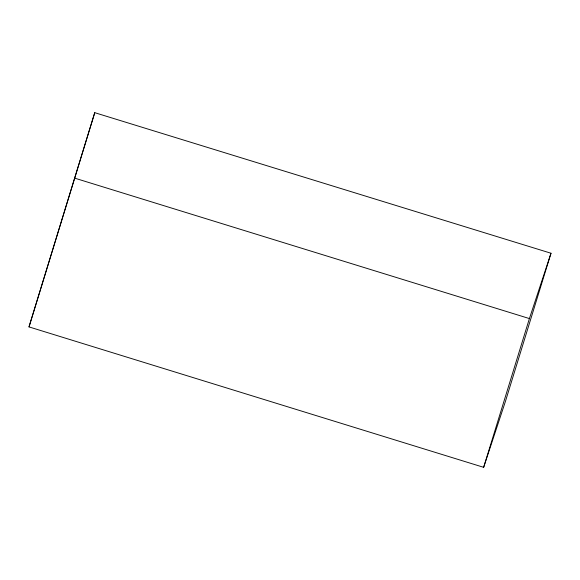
<?xml version="1.0" encoding="UTF-8"?>
<svg xmlns="http://www.w3.org/2000/svg" width="580" height="580" viewBox="0 0 580 580"><rect width="100%" height="100%" fill="white"/><g stroke="black" fill="none" stroke-linecap="round" stroke-linejoin="round"><path stroke-width="0.87" d="M29 326.91L94.75 112.679L551 253.235L505.238 401.991L483.647 467.321L29 326.91L94.75 112.679M483.647 467.321L529.409 318.572L551 253.235M74.762 178.161L529.409 318.572"/></g></svg>
